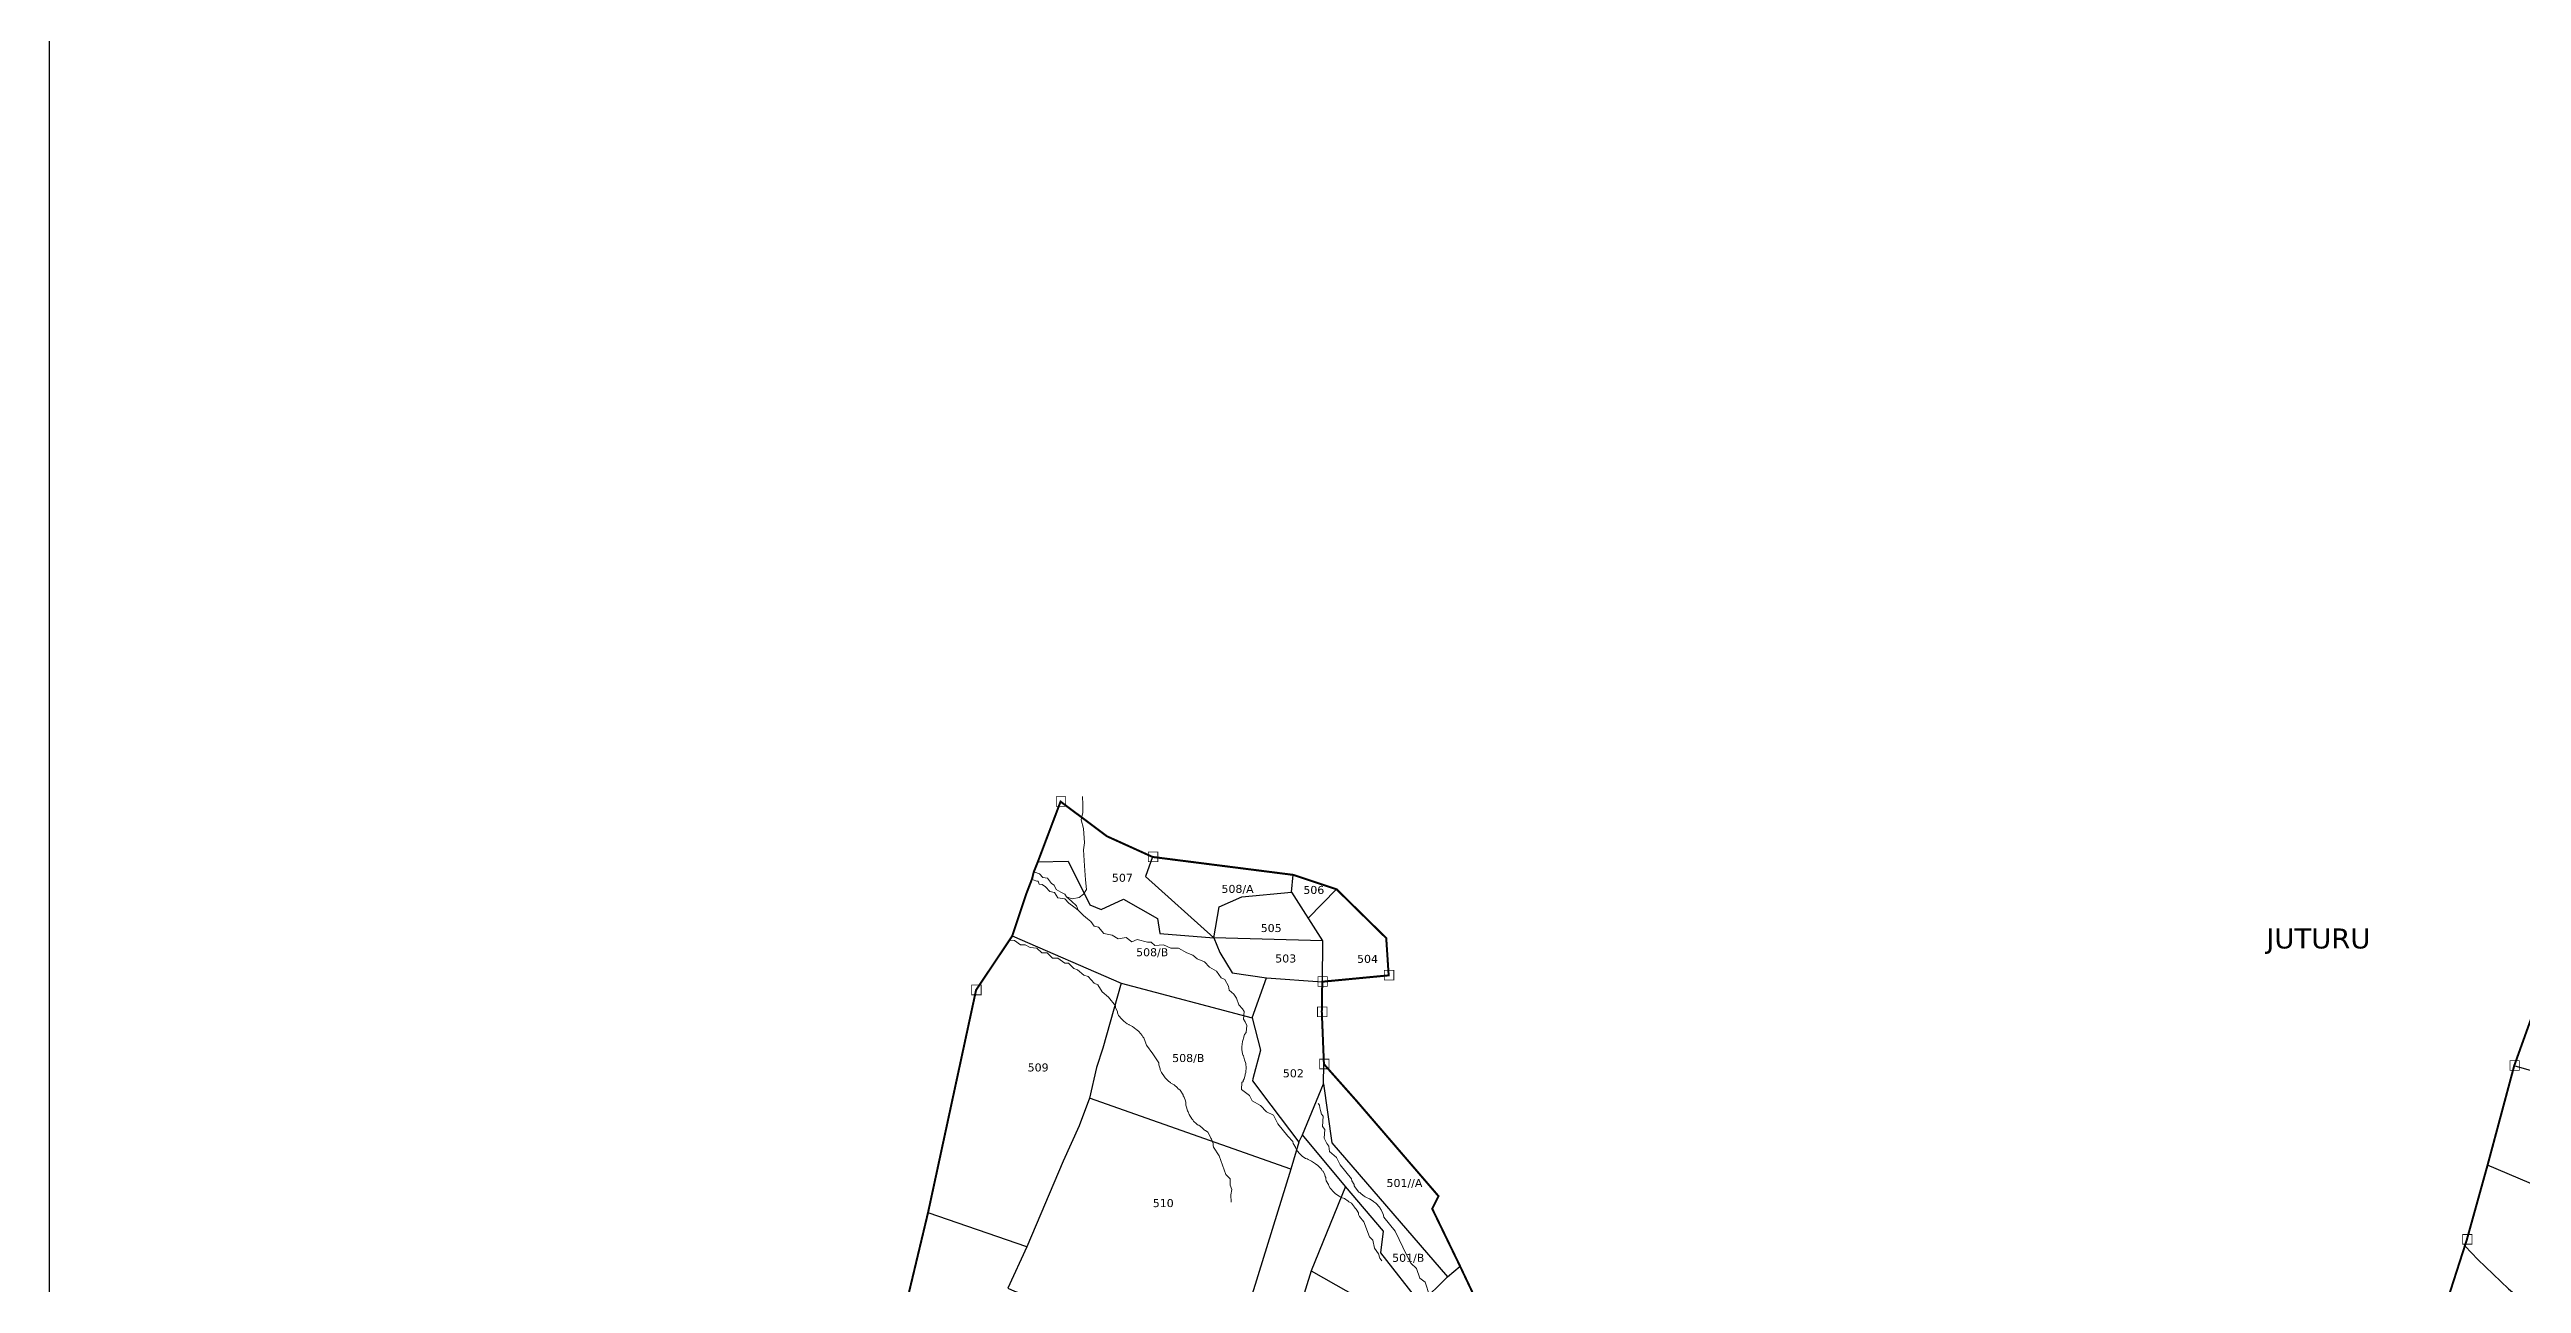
# Model space of a CAD drawing. Header units: inches. Extents: x 1032 to 3029, y -531 to 880.
# Drawn here: x 1032 to 1650, y 85 to 394 of the extents above; entities that cross this region are included whole.
import ezdxf
from ezdxf.enums import TextEntityAlignment as Align

# ---------------------------------------------------------------- set-up
doc = ezdxf.new("R2010")
doc.units = ezdxf.units.IN
doc.header["$LTSCALE"] = 15
doc.header["$MEASUREMENT"] = 0
for name, color, linetype in [('BOUNDARY', 5, 'Continuous'), ('PLOT', 7, 'Continuous'), ('PLOT NO', 7, 'Continuous'), ('ROAD', 50, 'Continuous'), ('STONES', 3, 'Continuous'), ('STREAM', 130, 'SL'), ('text2', 7, 'Continuous'), ('V', 6, 'Continuous')]:
    doc.layers.add(name, color=color, linetype=linetype)
doc.styles.get("Standard").update_dxf_attribs({"font": 'verdana.ttf'})
doc.linetypes.add('SL', pattern='A,8e-06,[1,streme line,S=0.066667,R=0,X=0,Y=0],-0.839413', length=0.839421)

msp = doc.modelspace()

# ---------------------------------------------------------------- linework, layer by layer
at = {"layer": 'BOUNDARY', "const_width": 0.5}
for points in [[(1389.8, 78.38), (1384.55, 89.46), (1377.6, 103.8), (1379.18, 106.94), (1358.57, 130.88), (1350.54, 139.93), (1350.01, 152.97), (1350.12, 160.53), (1366.72, 162.12), (1366.11, 171.43), (1353.72, 183.61), (1342.87, 187.23), (1307.72, 191.71), (1296.29, 196.89), (1284.72, 205.55), (1279.04, 190.5), (1278.01, 187.93), (1277.59, 186.23), (1276.14, 182.48), (1272.66, 171.99), (1263.6, 158.45), (1251.59, 102.8), (1242.29, 63.87)], [(1655.33, 159.89), (1648.02, 139.54), (1641.35, 114.67), (1636.2, 96.13), (1630.1, 77.15)]]:
    msp.add_lwpolyline(points, dxfattribs=at)
at = {"layer": 'PLOT'}
msp.add_lwpolyline([(1346.59, 176.45), (1353.67, 183.66)], dxfattribs=at)
at = {"layer": 'PLOT NO'}
msp.add_lwpolyline([(1345.67, 182.47), (1345.67, 182.47)], dxfattribs=at)
at = {"layer": 'ROAD'}
msp.add_lwpolyline([(1635.72, 94.48), (1638.95, 91.08), (1646.59, 83.75), (1656.1, 75.93), (1659.29, 75.15), (1669.91, 70.32), (1672.85, 65.56), (1674.14, 61.63), (1678.59, 55.25), (1690.68, 40.61), (1697.08, 34.21), (1700.27, 31.28)], dxfattribs=at)
at = {"layer": 'STONES', "const_width": 0.2}
for points in [[(1286.01, 206.79), (1283.64, 206.79), (1283.64, 204.37), (1286.01, 204.37)], [(1309.02, 192.96), (1306.64, 192.96), (1306.64, 190.54), (1309.02, 190.54)], [(1351.41, 161.78), (1349.04, 161.78), (1349.04, 159.36), (1351.41, 159.36)], [(1368.02, 163.37), (1365.65, 163.37), (1365.65, 160.95), (1368.02, 160.95)], [(1264.89, 159.69), (1262.52, 159.69), (1262.52, 157.27), (1264.89, 157.27)], [(1351.3, 154.22), (1348.93, 154.22), (1348.93, 151.8), (1351.3, 151.8)], [(1351.83, 141.17), (1349.46, 141.17), (1349.46, 138.75), (1351.83, 138.75)], [(1649.32, 140.79), (1646.95, 140.79), (1646.95, 138.37), (1649.32, 138.37)], [(1637.49, 97.37), (1635.12, 97.37), (1635.12, 94.95), (1637.49, 94.95)]]:
    msp.add_lwpolyline(points, close=True, dxfattribs=at)
at = {"layer": 'STREAM', "color": 4, "linetype": 'ByBlock', "lineweight": 0}
for points in [[(1290.16, 206.83), (1290.29, 204.83), (1290.29, 202.83), (1289.89, 200.96), (1290.43, 198.83), (1290.69, 195.22), (1290.43, 193.49), (1290.69, 189.49), (1290.96, 186.02), (1291.23, 183.61), (1290.43, 182.41), (1289.36, 181.61), (1287.62, 181.21), (1286.16, 181.75), (1285.76, 182.41), (1284.82, 182.95), (1283.62, 183.61), (1283.09, 184.68), (1282.42, 185.08), (1281.49, 186.42), (1280.29, 186.55), (1279.48, 187.48), (1278.28, 187.88)], [(1286.16, 181.75), (1287.49, 180.68), (1288.69, 179.48), (1289.09, 178.41), (1288.02, 179.21), (1286.82, 180.15), (1285.76, 181.21), (1284.02, 181.48), (1283.22, 182.81), (1282.02, 183.08), (1280.95, 184.28), (1280.15, 184.82), (1279.35, 184.95), (1279.08, 185.62), (1278.82, 185.62), (1277.88, 186.02)], [(1289.09, 178.41), (1290.43, 177.08), (1291.49, 176.28), (1292.29, 175.61), (1293.09, 174.41), (1294.16, 174.14), (1295.5, 172.54), (1297.63, 172.14), (1299.1, 171.21), (1301.1, 171.61), (1302.57, 170.54), (1303.9, 171.07), (1306.44, 170.41), (1307.37, 170.41), (1308.3, 169.61), (1310.44, 169.74), (1312.31, 168.94), (1314.18, 168.94), (1316.31, 167.74), (1317.78, 167.2), (1318.85, 166.27), (1320.71, 165.47), (1321.91, 164.13), (1323.65, 163.2), (1324.85, 161.47), (1325.78, 161.07), (1326.72, 159.46), (1326.85, 158.4), (1328.05, 157.46), (1328.72, 156.4), (1329.25, 154.79), (1330.19, 153.73), (1330.59, 153.06), (1330.45, 151.19), (1330.85, 150.53), (1331.25, 149.59), (1331.12, 147.86), (1330.72, 147.32), (1330.45, 146.39), (1330.32, 146.12), (1330.19, 145.59), (1330.05, 144.25), (1330.05, 143.85), (1330.05, 143.59), (1330.19, 142.52), (1330.32, 142.12), (1330.45, 141.99), (1330.72, 141.05), (1330.99, 140.12), (1330.99, 139.85), (1331.12, 139.18), (1330.99, 137.85), (1330.85, 137.45), (1330.85, 137.18), (1330.59, 136.25), (1330.32, 135.85), (1330.32, 135.58), (1330.05, 135.31), (1329.92, 133.58), (1331.92, 132.11), (1332.59, 130.78), (1334.72, 129.58), (1336.19, 127.98), (1337.92, 127.18), (1338.99, 125.04), (1341.53, 121.97), (1342.73, 120.64), (1342.86, 120.1), (1343.4, 119.17), (1343.4, 119.04), (1343.8, 118.37), (1344.6, 117.44), (1344.86, 117.17), (1345.13, 116.9), (1345.93, 116.37), (1346.33, 116.23), (1346.6, 116.1), (1347.4, 115.7), (1348.2, 115.17), (1348.47, 115.03), (1349, 114.63), (1349.93, 113.7), (1350.07, 113.3), (1350.33, 113.17), (1350.73, 112.23), (1350.87, 111.83), (1351, 111.57), (1351, 111.3), (1351.13, 110.76), (1351.67, 109.83), (1351.8, 109.56), (1352.07, 108.9), (1353, 107.96), (1353.27, 107.7), (1353.4, 107.56), (1354.34, 106.9), (1354.6, 106.76), (1354.87, 106.63), (1355.67, 106.36), (1356.6, 105.69), (1356.74, 105.56), (1357.41, 105.16), (1358.21, 104.23), (1358.34, 103.96), (1358.61, 103.69), (1359.14, 102.76), (1359.14, 102.36), (1359.27, 102.23), (1359.41, 101.83), (1360.47, 100.49), (1361.94, 96.75), (1362.74, 95.95), (1363.14, 93.95), (1364.21, 92.49), (1364.48, 91.42), (1365.01, 90.75)], [(1272.15, 170.94), (1273.21, 170.81), (1274.68, 169.74), (1275.88, 169.74), (1277.08, 169.07), (1278.82, 168.94), (1280.02, 167.74), (1281.35, 167.74), (1282.69, 166.4), (1284.02, 166.4), (1285.76, 165.2), (1286.69, 165.2), (1288.02, 163.87), (1288.96, 163.47), (1290.56, 162.13), (1291.63, 161.87), (1293.09, 160.13), (1294.03, 159.73), (1295.1, 158), (1296.7, 156.66), (1298.43, 154.53), (1298.43, 153.99), (1298.96, 153.06), (1298.96, 152.79), (1299.23, 152.13), (1300.03, 151.19), (1300.3, 150.93), (1300.57, 150.66), (1301.37, 149.99), (1301.77, 149.86), (1301.9, 149.72), (1302.7, 149.32), (1303.5, 148.66), (1303.77, 148.52), (1304.3, 148.12), (1305.1, 147.06), (1305.24, 146.79), (1305.5, 146.52), (1305.9, 145.59), (1306.04, 145.19), (1306.04, 145.05), (1306.17, 144.65), (1307.77, 142.52), (1309.24, 140.25), (1309.24, 139.72), (1309.64, 138.78), (1309.64, 138.52), (1309.91, 137.85), (1310.71, 136.78), (1310.84, 136.52), (1311.11, 136.25), (1311.77, 135.58), (1312.17, 135.31), (1312.31, 135.18), (1313.11, 134.78), (1313.91, 133.98), (1314.04, 133.85), (1314.58, 133.45), (1315.38, 132.25), (1315.38, 131.98), (1315.64, 131.71), (1315.91, 130.78), (1316.04, 130.38), (1316.04, 130.11), (1316.04, 129.71), (1316.18, 129.18), (1316.44, 128.24), (1316.58, 127.98), (1316.84, 127.31), (1317.51, 126.24), (1317.78, 125.98), (1317.91, 125.71), (1318.71, 125.04), (1318.98, 124.77), (1319.25, 124.64), (1320.05, 124.11), (1320.71, 123.44), (1320.98, 123.31), (1321.51, 122.91), (1322.18, 121.71), (1322.31, 121.44), (1322.45, 121.17), (1322.85, 120.1), (1322.85, 119.84), (1322.85, 119.57), (1322.98, 119.17), (1324.32, 117.04), (1326.05, 112.37), (1327.12, 111.3), (1327.12, 109.7), (1327.52, 108.63), (1327.25, 107.3), (1327.38, 105.43)], [(1349.13, 130.11), (1349.4, 129.71), (1349.53, 129.04), (1349.67, 128.38), (1349.93, 127.44), (1350.33, 126.91), (1350.2, 124.37), (1350.73, 123.57), (1350.6, 121.44), (1351.27, 120.1), (1351.8, 119.44), (1351.93, 118.1), (1353.67, 116.64), (1354.6, 114.77), (1357.41, 111.3), (1357.54, 110.76), (1358.07, 109.83), (1358.07, 109.56), (1358.47, 109.03), (1359.27, 107.96), (1359.54, 107.83), (1359.81, 107.56), (1360.61, 106.9), (1360.87, 106.76), (1361.14, 106.63), (1361.94, 106.23), (1362.88, 105.69), (1363.01, 105.56), (1363.54, 105.16), (1364.48, 104.09), (1364.61, 103.83), (1364.88, 103.56), (1365.28, 102.63), (1365.41, 102.23), (1365.41, 102.09), (1365.54, 101.69), (1368.35, 98.22), (1371.28, 92.08), (1372.22, 90.22), (1373.68, 88.88), (1374.48, 86.48), (1375.82, 85.41), (1376.89, 82.08)]]:
    msp.add_lwpolyline(points, dxfattribs=at)
at = {"layer": 'text2'}
for points in [[(1307.72, 191.71), (1305.97, 186.79), (1323.04, 171.46), (1324.32, 179.27), (1330.01, 181.73), (1342.47, 182.93), (1342.87, 187.23)], [(1279.04, 190.5), (1286.59, 190.64), (1292.02, 179.76), (1294.9, 178.59), (1300.42, 181.16), (1308.93, 176.34), (1309.52, 172.6), (1323.04, 171.46)], [(1342.47, 182.93), (1350.22, 170.73), (1350.12, 160.53)], [(1272.66, 171.99), (1299.89, 160.13), (1332.62, 151.47), (1336.21, 161.48)], [(1350.22, 170.73), (1323.04, 171.46), (1324.49, 167.86), (1327.6, 162.76), (1336.21, 161.48), (1350.12, 160.53)], [(1678.49, 160.98), (1677.39, 150.42), (1678.79, 147.06), (1677.5, 130.99), (1648.02, 139.54)], [(1299.89, 160.13), (1295.25, 143.93), (1293.72, 139.11), (1291.98, 131.47), (1289.36, 124.53), (1285.36, 115.71), (1276.27, 94.27), (1251.59, 102.8)], [(1332.62, 151.47), (1334.67, 143.46), (1332.74, 136.24), (1332.72, 135.73), (1337.3, 129.66), (1344.29, 120.44), (1345.17, 122.26), (1350.47, 135), (1350.54, 139.93)], [(1344.29, 120.44), (1342.25, 113.67), (1291.98, 131.47)], [(1350.47, 135), (1352.49, 120.24), (1381.41, 86.74), (1384.55, 89.46)], [(1677.5, 130.99), (1677.12, 126.69), (1675.55, 126.98), (1672.6, 101.44), (1641.35, 114.67)], [(1374.71, 80.15), (1364.74, 92.75), (1365.41, 98.19), (1355.94, 109.37), (1345.17, 122.26)], [(1342.25, 113.67), (1329.39, 71.99)], [(1355.94, 109.37), (1347.34, 88.3), (1340.53, 66.16)], [(1276.32, 94.25), (1271.56, 83.95), (1273.18, 83.2), (1288.55, 78.03), (1319.47, 70.76), (1320.65, 73.76), (1328.6, 69.72), (1329.39, 71.99), (1340.53, 66.16), (1364.08, 49.43), (1366.05, 54.08), (1368.88, 60.44), (1373.95, 73.24), (1374.71, 80.15), (1381.41, 86.74)], [(1347.34, 88.3), (1373.95, 73.24)]]:
    msp.add_lwpolyline(points, dxfattribs=at)
at = {"layer": 'V', "color": 0}
msp.add_lwpolyline([(1032.01, 879.63), (3029.36, 879.63), (3029.36, -531.09), (1032.01, -531.09)], close=True, dxfattribs=at)

# ---------------------------------------------------------------- texts
at = {"layer": 'PLOT NO'}
for s, height, p in [('507', 2, (1300.17, 186.51)), ('508/A', 2, (1328.95, 183.73)), ('506', 2, (1348.01, 183.47)), ('505', 2, (1337.35, 173.95)), ('JUTURU', 5, (1599.07, 171.34)), ('508/B', 2, (1307.62, 167.9)), ('503', 2, (1340.99, 166.34)), ('504', 2, (1361.43, 166.25)), ('508/B ', 2, (1317.07, 141.46)), ('509', 2, (1279.11, 139.11)), ('502', 2, (1342.9, 137.65)), ('501//A', 2, (1370.66, 110.23)), ('510', 2, (1310.37, 105.21)), ('501/B', 2, (1371.6, 91.53))]:
    msp.add_text(s, height=height, dxfattribs=at).set_placement(p, align=Align.MIDDLE_CENTER)

doc.saveas('drawing.dxf')
